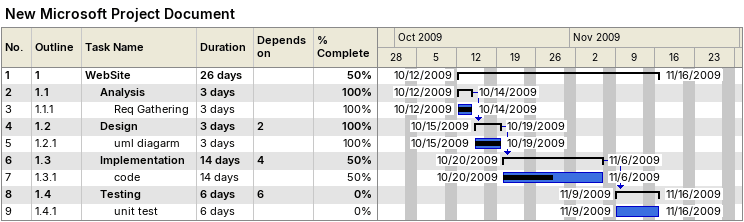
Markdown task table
New Microsoft Project Document

| ID | WBS | Task | Duration | Start | Finish | Predecessors | % complete |
|---|---|---|---|---|---|---|---|
| 1 | 1 | **WebSite** | 26d | 2009-10-12 | 2009-11-16 |  | 50 |
| 2 | 1.1 | **Analysis** | 3d | 2009-10-12 | 2009-10-14 |  | 100 |
| 3 | 1.1.1 | Req Gathering | 3d | 2009-10-12 | 2009-10-14 |  | 100 |
| 4 | 1.2 | **Design** | 3d | 2009-10-15 | 2009-10-19 | 2 | 100 |
| 5 | 1.2.1 | uml diagarm | 3d | 2009-10-15 | 2009-10-19 |  | 100 |
| 6 | 1.3 | **Implementation** | 14d | 2009-10-20 | 2009-11-06 | 4 | 50 |
| 7 | 1.3.1 | code | 14d | 2009-10-20 | 2009-11-06 |  | 50 |
| 8 | 1.4 | **Testing** | 6d | 2009-11-09 | 2009-11-16 | 6 | 0 |
| 9 | 1.4.1 | unit test | 6d | 2009-11-09 | 2009-11-16 |  | 0 |
